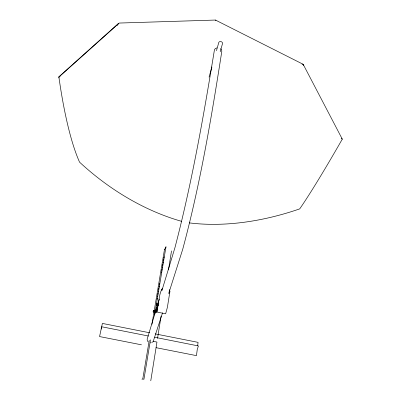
<?xml version="1.0" encoding="UTF-8"?>
<svg xmlns="http://www.w3.org/2000/svg" width="401" height="401" viewBox="0 0 401 401"><rect width="100%" height="100%" fill="white"/><g stroke="black" fill="none" stroke-linecap="round" stroke-linejoin="round"><path stroke-width="0.6" d="M142.806 378.755L149.257 340.319M158.385 303.311C158.681 302.75 157.583 302.565 157.698 303.226M164.6 248.79L154.2 310.84M197.658 345.857L198.069 342.359L155.137 333.863M156.44 311.642L157.052 306.88M157.773 305.151L156.626 312.409L153.072 311.712M158.45 304.379L158.104 305.893L158.179 305.256M169.127 291.271L169.924 291.432L167.382 307.361L165.633 313.803L157.142 312.088L157.934 305.913M157.533 338.454L161.097 316.018M168.5 269.868L171.513 250.881M158.34 303.452C159.332 298.369 159.578 292.61 162.46 288.179M151.934 324.354L153.999 311.998M154.58 313.562L154.786 312.329M154.992 311.101L155.197 309.868M156.941 299.407L157.147 298.179M157.352 296.946L157.558 295.717M157.763 294.484L157.969 293.256M158.174 292.023L158.38 290.795M158.585 289.562L158.791 288.334M158.996 287.101L159.202 285.873M159.408 284.64L159.613 283.412M161.357 272.951L161.563 271.718M161.768 270.49L161.974 269.256M162.179 268.028L162.385 266.795M162.59 265.567L162.796 264.334M163.001 263.106L163.207 261.873M163.413 260.645L163.613 259.412M163.819 258.184L164.024 256.951M143.919 379.346L150.495 339.782M154.616 315.046L165.989 246.745L165.372 248.886M101.182 329.041L102.39 323.422L149.618 332.77M209.066 77.137L211.928 66.922M216.48 50.696L218.841 42.285C219.658 40.787 222.67 41.644 222.585 43.348L220.184 51.749M157.347 305.602L147.157 339.151L147.347 340.735L148.205 341.898M158.074 303.206L159.347 299.016M161.894 290.635L174.926 247.728C191.959 182.61 203.603 116.175 214.445 49.789L215.322 48.546L216.956 47.849M162.55 312.8L153.077 341.873M168.681 293.497L182.706 249.332C200.194 184.37 211.447 117.844 221.793 51.433L221.698 49.97L220.645 48.671M169.352 293.221L169.924 291.432M150.766 380.8L156.956 342.063L152.756 341.231M158.616 303.121L158.871 303.176M164.51 249.282L164.169 249.322M189.267 222.876A197.147 121.217 -26.1 0 0 299.712 208.881A184.415 9.89 -61.8 0 0 342.294 139.142L303.181 64.315L215.467 20.05L119.227 23.057L58.822 77.122L59.012 77.914M150.355 342.83L150.836 342.87M141.914 379.226L143.217 379.01L143.357 379.281M148.445 336.013L101.659 326.765L99.568 336.564L141.493 344.815M154.641 337.241L198.405 345.948L197.272 349.356L196.46 355.632L156.034 347.677M153.262 310.62C157.693 309.928 156.796 314.098 153.017 311.838M153.267 310.76L156.55 311.422M154.395 311.171L155.563 311.407M156.641 303.803L157.663 303.993M156.606 303.893L157.663 304.078M156.57 304.038L158.144 304.314M156.52 304.224L158.114 304.494M156.58 304.404L158.079 304.705M156.475 304.434L157.473 304.64M156.425 304.665L157.423 304.865M156.49 304.86L157.488 305.066M156.38 304.89L157.377 305.096M156.345 305.106L157.438 305.276M156.315 305.286L157.392 305.462M156.3 305.422L157.352 305.607M156.295 305.507L157.322 305.697M161.508 289.722L162.149 289.853M215.467 20.05L215.923 20.556M169.513 289.612L169.844 290.509M58.847 76.802L60.15 85.558A184.41 36.145 87.2 0 0 79.558 162.154A198.064 136.896 44.8 0 0 181.633 221.347M116.881 25.724A165.603 72.375 -68.5 0 0 118.671 23.248L59.042 76.661A165.603 72.375 -68.5 0 0 60.155 76.22M342.294 139.142A165.778 88.556 -87.2 0 1 341.391 138.33M303.472 65.528A165.778 88.556 -87.2 0 1 303.181 64.315A152.445 133.789 52.5 0 1 302.028 64.145M152.45 342.389A3.373 3.018 18.6 0 1 151.688 342.73"/></g></svg>
